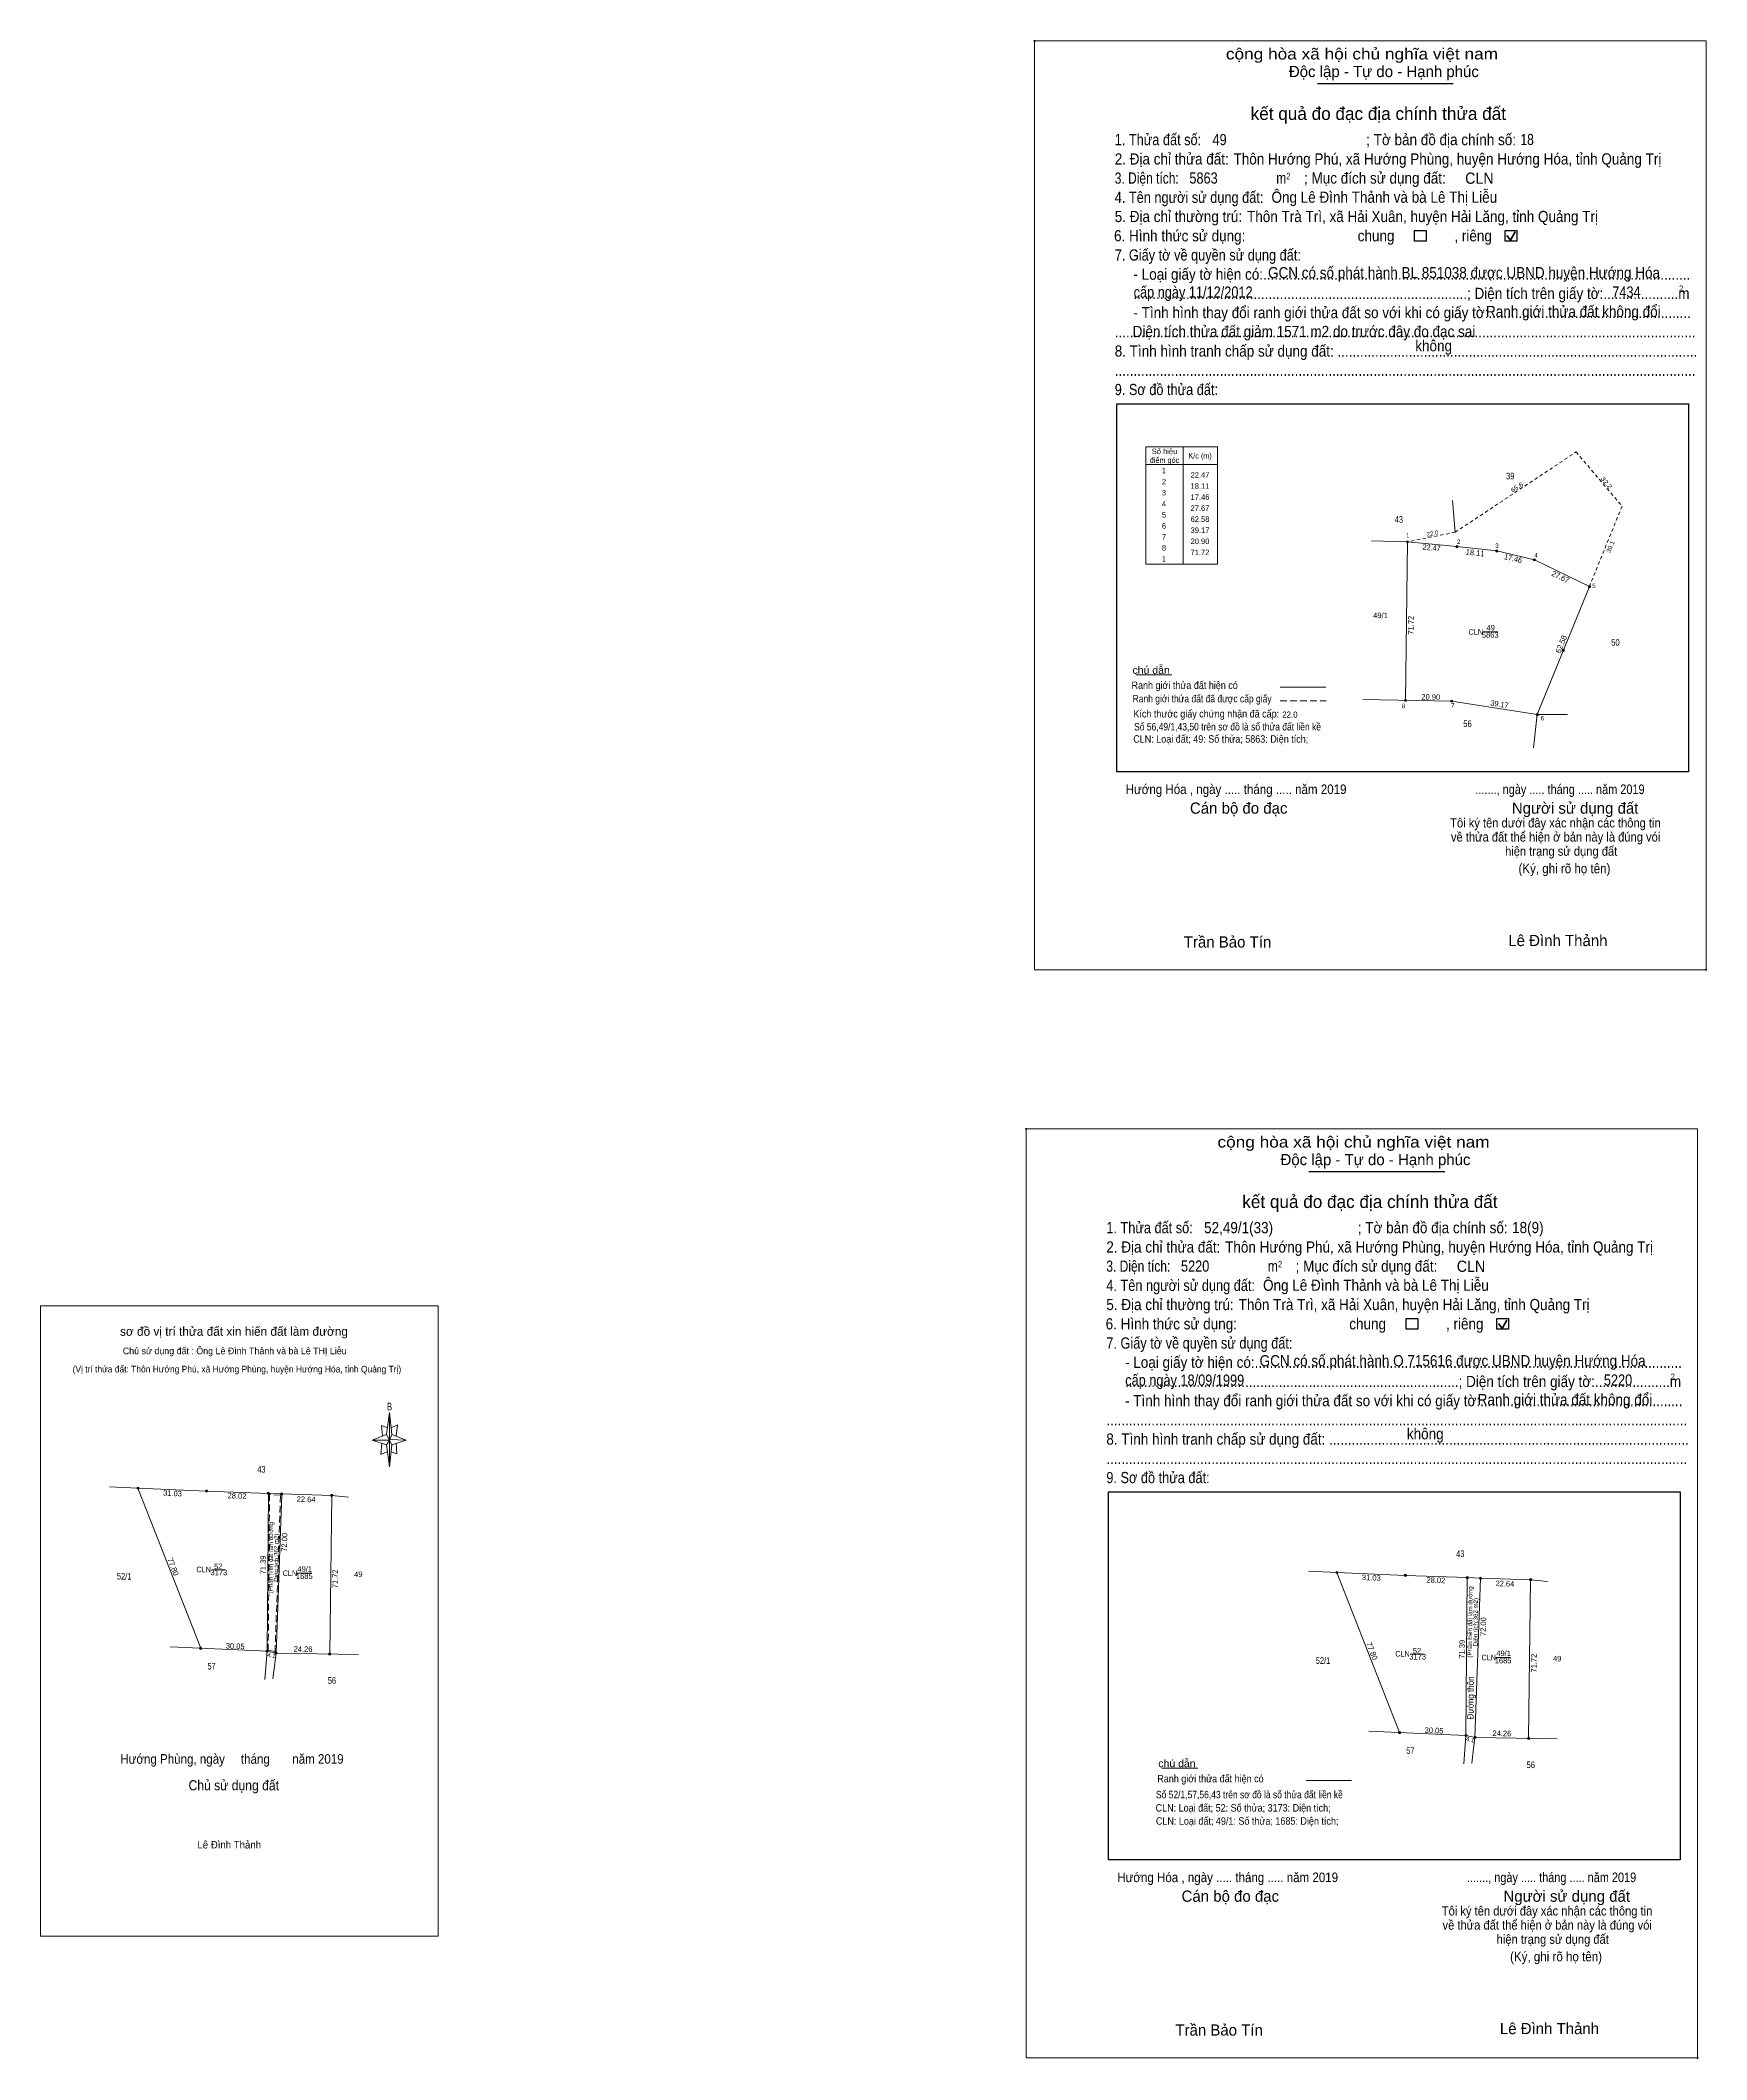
# Model space of a CAD drawing. Header units: metres. Extents: x 535876 to 537523, y 1852313 to 1853227.
# Drawn here: x 535876 to 536630, y 1852313 to 1853227 of the extents above; entities that cross this region are included whole.
import ezdxf
from ezdxf.enums import TextEntityAlignment as Align

# ---------------------------------------------------------------- set-up
doc = ezdxf.new("R2010")
doc.units = ezdxf.units.M
doc.header["$PDMODE"] = 32
doc.header["$PDSIZE"] = 0.5
doc.linetypes.add('MEDIUM_DASHED', pattern=[4.5, 3, -1.5])
doc.linetypes.add('SHORT_DASHED', pattern=[2.7, 1.5, -1.2])
for name, color, linetype, lineweight in [('10', 7, 'Continuous', 13), ('11', 7, 'Continuous', 13), ('13', 7, 'Continuous', 13), ('17', 7, 'Continuous', 13), ('2', 7, 'Continuous', 13), ('5', 7, 'Continuous', 13), ('52', 7, 'Continuous', 13), ('6', 7, 'Continuous', 13), ('63', 7, 'Continuous', 13)]:
    doc.layers.add(name, color=color, linetype=linetype, lineweight=lineweight)

msp = doc.modelspace()

# ---------------------------------------------------------------- hatches: boundary and pattern name
at = {"layer": '10'}
for points in [[(536577.61, 1852979.561, 1), (536576.61, 1852979.561, 1)], [(535921.028, 1852571.659, 1), (535920.028, 1852571.659, 1)], [(535952.03, 1852570.34, 1), (535951.03, 1852570.34, 1)], [(536463.328, 1852533.519, 1), (536462.328, 1852533.519, 1)], [(536494.33, 1852532.2, 1), (536493.33, 1852532.2, 1)], [(535949.418, 1852499.219, 1), (535948.418, 1852499.219, 1)], [(536491.718, 1852461.079, 1), (536490.718, 1852461.079, 1)]]:
    msp.add_hatch(color=256, dxfattribs=at).paths.add_polyline_path(points)
at = {"layer": '13'}
for points in [[(536495.32, 1852999.741, 1), (536494.32, 1852999.741, 1)], [(536517.69, 1852997.591, 1), (536516.69, 1852997.591, 1)], [(536535.69, 1852995.591, 1), (536534.69, 1852995.591, 1)], [(536552.69, 1852991.591, 1), (536551.69, 1852991.591, 1)], [(536565.83, 1852950.641, 1), (536564.83, 1852950.641, 1)], [(536494.41, 1852928.031, 1), (536493.41, 1852928.031, 1)], [(536515.31, 1852927.681, 1), (536514.31, 1852927.681, 1)], [(536554.01, 1852921.601, 1), (536553.01, 1852921.601, 1)], [(535980.028, 1852569.319, 1), (535979.028, 1852569.319, 1)], [(535986.048, 1852569.029, 1), (535985.048, 1852569.029, 1)], [(536008.678, 1852568.369, 1), (536007.678, 1852568.369, 1)], [(536522.328, 1852531.179, 1), (536521.328, 1852531.179, 1)], [(536528.348, 1852530.889, 1), (536527.348, 1852530.889, 1)], [(536550.978, 1852530.229, 1), (536549.978, 1852530.229, 1)], [(535979.438, 1852497.929, 1), (535978.438, 1852497.929, 1)], [(535983.508, 1852497.069, 1), (535982.508, 1852497.069, 1)], [(536007.768, 1852496.659, 1), (536006.768, 1852496.659, 1)], [(536521.738, 1852459.789, 1), (536520.738, 1852459.789, 1)], [(536525.808, 1852458.929, 1), (536524.808, 1852458.929, 1)], [(536550.068, 1852458.519, 1), (536549.068, 1852458.519, 1)]]:
    msp.add_hatch(color=256, dxfattribs=at).paths.add_polyline_path(points)

# ---------------------------------------------------------------- linework, layer by layer
at = {"layer": '10'}
for p, q in [((536516.39, 1853004.07), (536515.21, 1853018.39)), ((536577.11, 1852979.56), (536553.51, 1852921.6)), ((536553.51, 1852921.6), (536514.81, 1852927.68)), ((535907.71, 1852572.25), (535920.53, 1852571.66)), ((535948.92, 1852499.22), (535920.53, 1852571.66)), ((535979.53, 1852569.32), (535978.94, 1852497.93)), ((535985.55, 1852569.03), (535983.01, 1852497.07)), ((536450.01, 1852534.11), (536462.83, 1852533.52)), ((536491.22, 1852461.08), (536462.83, 1852533.52)), ((536521.83, 1852531.18), (536521.24, 1852459.79)), ((536527.85, 1852530.89), (536525.31, 1852458.93)), ((535935.03, 1852499.82), (535978.94, 1852497.93)), ((535978.94, 1852497.93), (535977.93, 1852485.18)), ((535981.58, 1852485.46), (535983.01, 1852497.07)), ((536477.33, 1852461.68), (536521.24, 1852459.79)), ((536521.24, 1852459.79), (536520.23, 1852447.04)), ((536523.88, 1852447.32), (536525.31, 1852458.93))]:
    msp.add_line(p, q, dxfattribs=at)
at = {"layer": '10', "linetype": 'SHORT_DASHED'}
for p, q in [((536591.87, 1853015.83), (536577.11, 1852979.56)), ((536516.39, 1853004.07), (536494.82, 1852999.74))]:
    msp.add_line(p, q, dxfattribs=at)
msp.add_lwpolyline([(536516.39, 1853004.07), (536571.08, 1853040.39), (536591.87, 1853015.83)], dxfattribs=at)
at = {"layer": '10'}
for points in [[(536478.56, 1853000.21), (536494.82, 1852999.74), (536517.19, 1852997.59)], [(536517.19, 1852997.59), (536535.19, 1852995.59), (536552.19, 1852991.59)], [(535979.53, 1852569.32), (535951.53, 1852570.34), (535920.53, 1852571.66)], [(535985.55, 1852569.03), (536008.18, 1852568.37), (536015.83, 1852567.64)], [(536521.83, 1852531.18), (536493.83, 1852532.2), (536462.83, 1852533.52)], [(536527.85, 1852530.89), (536550.48, 1852530.23), (536558.13, 1852529.5)]]:
    msp.add_lwpolyline(points, dxfattribs=at)
at = {"layer": '10', "linetype": 'SHORT_DASHED'}
msp.add_circle((536577.11, 1852979.561), 0.5, dxfattribs=at)
at = {"layer": '10'}
for centre in [(535920.528, 1852571.659), (535951.53, 1852570.34), (536462.828, 1852533.519), (536493.83, 1852532.2), (535948.918, 1852499.219), (536491.218, 1852461.079)]:
    msp.add_circle(centre, 0.5, dxfattribs=at)
at = {"layer": '11'}
for p, q in [((536494.82, 1852999.74), (536493.91, 1852928.03)), ((536008.18, 1852568.37), (536007.27, 1852496.66)), ((536550.48, 1852530.23), (536549.57, 1852458.52))]:
    msp.add_line(p, q, dxfattribs=at)
at = {"layer": '13'}
for p, q in [((536528.92, 1852959.02), (536535.6, 1852959.02)), ((536553.51, 1852921.6), (536551.77, 1852906.61)), ((536553.51, 1852921.6), (536567.15, 1852921.59)), ((535992.44, 1852533.21), (535999.12, 1852533.21)), ((536534.74, 1852495.07), (536541.42, 1852495.07))]:
    msp.add_line(p, q, dxfattribs=at)
for centre in [(536494.82, 1852999.741), (536517.19, 1852997.591), (536535.19, 1852995.591), (536552.19, 1852991.591), (536565.33, 1852950.641), (536493.91, 1852928.031), (536514.81, 1852927.681), (536553.51, 1852921.601), (535979.528, 1852569.319), (535985.548, 1852569.029), (536008.178, 1852568.369), (536521.828, 1852531.179), (536527.848, 1852530.889), (536550.478, 1852530.229), (535978.938, 1852497.929), (535983.008, 1852497.069), (536007.268, 1852496.659), (536521.238, 1852459.789), (536525.308, 1852458.929), (536549.568, 1852458.519)]:
    msp.add_circle(centre, 0.5, dxfattribs=at)
at = {"layer": '17'}
for p, q in [((536371.97, 1852939.6), (536388.26, 1852939.6)), ((536383.64, 1852445.04), (536399.93, 1852445.04))]:
    msp.add_line(p, q, dxfattribs=at)
at = {"layer": '2', "lineweight": 25}
for p, q in [((536454.03, 1853207.04), (536515.46, 1853207.04)), ((536363.34, 1853062.16), (536621.95, 1853062.16)), ((536621.95, 1853062.16), (536621.95, 1852895.7)), ((536450.23, 1852714.86), (536511.66, 1852714.86)), ((536359.54, 1852569.98), (536618.15, 1852569.98)), ((536618.15, 1852569.98), (536618.15, 1852403.52))]:
    msp.add_line(p, q, dxfattribs=at)
at = {"layer": '2', "lineweight": 35}
for p, q in [((536539.71, 1853138.37), (536541.44, 1853136.12)), ((536541.44, 1853136.12), (536543.54, 1853139.89)), ((536537.64, 1852643.94), (536539.74, 1852647.71)), ((536535.91, 1852646.19), (536537.64, 1852643.94))]:
    msp.add_line(p, q, dxfattribs=at)
at = {"layer": '2'}
for p, q in [((536393.28, 1853042.67), (536393.28, 1852989.67)), ((535983.01, 1852497.07), (535978.94, 1852497.93)), ((536525.31, 1852458.93), (536521.24, 1852459.79))]:
    msp.add_line(p, q, dxfattribs=at)
for points in [[(536326.09, 1853226.31), (536629.86, 1853226.31), (536629.86, 1852806.16), (536326.09, 1852806.16)], [(536322.29, 1852734.13), (536626.06, 1852734.13), (536626.06, 1852313.98), (536322.29, 1852313.98)]]:
    msp.add_lwpolyline(points, close=True, dxfattribs=at)
at = {"layer": '2', "lineweight": 25}
for points in [[(536497.99, 1853140.62), (536503.21, 1853140.62), (536503.21, 1853135.75), (536497.99, 1853135.75)], [(536539.03, 1853140.62), (536544.25, 1853140.62), (536544.25, 1853135.75), (536539.03, 1853135.75)], [(536494.19, 1852648.44), (536499.41, 1852648.44), (536499.41, 1852643.57), (536494.19, 1852643.57)], [(536535.23, 1852648.44), (536540.45, 1852648.44), (536540.45, 1852643.57), (536535.23, 1852643.57)]]:
    msp.add_lwpolyline(points, close=True, dxfattribs=at)
for points in [[(536621.95, 1852895.7), (536363.34, 1852895.7), (536363.34, 1853062.16)], [(536618.15, 1852403.52), (536359.54, 1852403.52), (536359.54, 1852569.98)]]:
    msp.add_lwpolyline(points, dxfattribs=at)
at = {"layer": '2'}
for points in [[(536393.28, 1852989.67), (536376.48, 1852989.67), (536376.48, 1853042.67), (536393.28, 1853042.67)], [(536393.28, 1853042.67), (536408.88, 1853042.67), (536408.88, 1852989.67), (536393.28, 1852989.67)], [(536376.48, 1853034.67), (536393.28, 1853034.67), (536408.88, 1853034.67)]]:
    msp.add_lwpolyline(points, dxfattribs=at)
for p in [(536326.09, 1853226.31), (536629.86, 1852806.16), (536322.29, 1852734.13), (536626.06, 1852313.98)]:
    msp.add_point(p, dxfattribs=at)
at = {"layer": '5'}
for p, q in [((536032.94, 1852595.97), (536034.26, 1852605.83)), ((536032.94, 1852591.19), (536026.5, 1852593.43)), ((536035.3, 1852595.97), (536041.78, 1852593.43)), ((536035.3, 1852591.19), (536034.26, 1852581.35)), ((536037.62, 1852587.15), (536035.02, 1852588.17)), ((536037.34, 1852591.95), (536037.62, 1852587.15))]:
    msp.add_line(p, q, dxfattribs=at)
for points in [[(535876.38, 1852654.11), (536056.38, 1852654.11), (536056.38, 1852368.99), (535876.38, 1852368.99)], [(536034.26, 1852605.83), (536035.3, 1852595.97), (536034.26, 1852593.43)], [(536034.26, 1852593.43), (536026.5, 1852593.43), (536032.94, 1852595.97), (536035.3, 1852591.19), (536041.78, 1852593.43), (536034.26, 1852593.69)], [(536034.26, 1852593.43), (536034.26, 1852581.35), (536032.94, 1852591.19)]]:
    msp.add_lwpolyline(points, close=True, dxfattribs=at)
for points in [[(536034.26, 1852593.43), (536032.94, 1852595.97), (536026.5, 1852593.43)], [(536033.46, 1852599.01), (536030.62, 1852600.01), (536031.16, 1852595.23)], [(536034.26, 1852593.43), (536035.3, 1852591.19), (536041.78, 1852593.43)], [(536035.02, 1852599.01), (536037.86, 1852600.27), (536037.34, 1852595.23)], [(536030.88, 1852591.95), (536030.36, 1852586.89), (536033.22, 1852588.17)]]:
    msp.add_lwpolyline(points, dxfattribs=at)
at = {"layer": '52'}
for p, q in [((536552.19, 1852991.59), (536577.11, 1852979.56)), ((536474.67, 1852928.36), (536514.81, 1852927.68)), ((535979.53, 1852569.32), (535985.55, 1852569.03)), ((536521.83, 1852531.18), (536527.85, 1852530.89)), ((535983.01, 1852497.07), (536020.27, 1852496.44)), ((536525.31, 1852458.93), (536562.57, 1852458.3))]:
    msp.add_line(p, q, dxfattribs=at)
at = {"layer": '6'}
for p, q in [((536437.25, 1852934.04), (536457.83, 1852934.04)), ((536448.92, 1852439.48), (536469.5, 1852439.48))]:
    msp.add_line(p, q, dxfattribs=at)
at = {"layer": '6', "linetype": 'MEDIUM_DASHED'}
msp.add_line((536437.25, 1852927.74), (536457.95, 1852927.74), dxfattribs=at)
at = {"layer": '63'}
for p, q in [((535954, 1852534.7), (535960.08, 1852534.7)), ((536496.3, 1852496.56), (536502.38, 1852496.56))]:
    msp.add_line(p, q, dxfattribs=at)
at = {"layer": '63', "linetype": 'MEDIUM_DASHED'}
msp.add_lwpolyline([(535979.44, 1852498.33), (535982.53, 1852497.68), (535985.03, 1852568.55), (535980.03, 1852568.8)], close=True, dxfattribs=at)

# ---------------------------------------------------------------- texts
at = {"layer": '10'}
for s, width, p in [('39', 0.85, (536541.245, 1853028)), ('43', 0.8, (536490.915, 1853008.39)), ('43', 0.8, (535976.375, 1852578.66)), ('43', 0.8, (536518.675, 1852540.52))]:
    msp.add_text(s, height=3, dxfattribs=dict(at, width=width)).set_placement(p, align=Align.CENTER)
at = {"layer": '13'}
for s, height, width, p in [('49/1', 2.5, 0.85, (536482.6, 1852965.22)), ('CLN', 2.5, 0.95, (536525.715, 1852957.73)), ('5863', 2.5, 0.85, (536532.22, 1852956.37)), ('49', 2.5, 0.85, (536532.435, 1852959.65)), ('50', 3, 0.85, (536588.87, 1852952.73)), ('56', 3, 0.85, (536521.94, 1852915.96)), ('52/1', 3, 0.85, (535914.285, 1852530.34)), ('CLN', 2.5, 0.95, (535950.235, 1852533.65)), ('CLN', 2.5, 0.95, (535989.255, 1852531.93)), ('1685', 2.5, 0.85, (535995.76, 1852530.57)), ('49/1', 2.5, 0.85, (535995.97, 1852533.85)), ('49', 2.5, 0.85, (536020.225, 1852531.44)), ('57', 3, 0.8, (535953.805, 1852489.64)), ('52/1', 3, 0.85, (536456.585, 1852492.2)), ('CLN', 2.5, 0.95, (536492.535, 1852495.51)), ('CLN', 2.5, 0.95, (536531.555, 1852493.79)), ('1685', 2.5, 0.85, (536538.06, 1852492.43)), ('49/1', 2.5, 0.85, (536538.27, 1852495.71)), ('49', 2.5, 0.85, (536562.525, 1852493.3)), ('56', 3, 0.85, (536008.26, 1852483.17)), ('57', 3, 0.8, (536496.105, 1852451.5)), ('56', 3, 0.85, (536550.56, 1852445.03))]:
    msp.add_text(s, height=height, dxfattribs=dict(at, width=width)).set_placement(p, align=Align.CENTER)
at = {"layer": '2'}
for s, height, width, p in [('cộng hòa xã hội chủ nghĩa việt nam', 5.07, 1.15, (536412.65, 1853217.93)), ('1. Thửa đất số:', 5.07, 0.85, (536362.37, 1853179.15)), ('49', 5.07, 0.85, (536406.59, 1853179.15)), ('; Tờ bản đồ địa chính số:', 5.07, 0.9, (536476.13, 1853179.15)), ('18', 5.07, 0.8, (536545.91, 1853179.21)), ('2. Địa chỉ thửa đất:', 5.07, 0.9, (536362.37, 1853170.41)), ('Thôn Hướng Phú, xã Hướng Phùng, huyện Hướng Hóa, tỉnh Quảng Trị', 5.07, 0.9, (536416.11, 1853170.41)), ('4. Tên người sử dụng đất:', 5.07, 0.85, (536362.37, 1853153.05)), ('3. Diện tích:', 5.07, 0.8, (536362.37, 1853161.75)), ('5863', 5.07, 0.85, (536396.13, 1853161.77)), ('Ông Lê Đình Thảnh và bà Lê Thị Liễu', 5.07, 0.9, (536433.27, 1853153.11)), ('m', 5.07, 0.8, (536435.45, 1853161.75)), ('2', 2.897, 0.8, (536440.01, 1853163.75)), ('; Mục đích sử dụng đất:', 5.07, 0.9, (536447.99, 1853161.75)), (' CLN', 5.07, 0.95, (536519.09, 1853161.69)), ('5. Địa chỉ thường trú:', 5.07, 0.9, (536362.37, 1853144.37)), ('Thôn Trà Trì, xã Hải Xuân, huyện Hải Lăng, tỉnh Quảng Trị', 5.07, 0.9, (536422.23, 1853144.37)), ('6. Hình thức sử dụng:', 5.07, 0.9, (536362.07, 1853135.65)), ('chung                , riêng', 5.07, 0.9, (536472.27, 1853135.65)), ('7. Giấy tờ về quyền sử dụng đất:', 5.07, 0.85, (536362.37, 1853126.97)), ('     - Loại giấy tờ hiện có:..................................................................................................................', 5.07, 0.9, (536362.37, 1853118.27)), ('GCN có số phát hành BL 851038 được UBND huyện Hướng Hóa ', 5.07, 0.9, (536431.73, 1853118.95)), (' cấp ngày 11/12/2012', 5.07, 0.85, (536369.31, 1853110.17)), ('     .........................................................................................; Diện tích trên giấy tờ:....................m', 5.07, 0.9, (536362.37, 1853109.57)), ('7434', 5.07, 0.85, (536587.43, 1853110.23)), ('2', 2.897, 0.8, (536617.65, 1853112.79)), ('     - Tình hình thay đổi ranh giới thửa đất so với khi có giấy tờ:......................................................', 5.07, 0.9, (536362.37, 1853100.91)), ('Ranh giới thửa đất không đổi', 5.07, 0.9, (536530.34, 1853101.39)), ('Diện tích thửa đất giảm 1571 m2 do trước đây đo đạc sai', 5.07, 0.9, (536370.49, 1853092.36)), ('8. Tình hình tranh chấp sử dụng đất: ................................................................................................', 5.07, 0.9, (536362.37, 1853083.51)), ('...........................................................................................................................................................', 5.07, 0.9, (536362.37, 1853092.21)), ('không', 5.071, 0.9, (536498.33, 1853085.91)), ('9. Sơ đồ thửa đất:', 5.07, 0.85, (536362.37, 1853066.11)), ('...........................................................................................................................................................', 5.07, 0.9, (536362.37, 1853074.81)), ('Hướng Hóa , ngày ..... tháng ..... năm 2019', 4.342, 0.9, (536367.33, 1852885.63)), ('......., ngày ..... tháng ..... năm 2019', 4.342, 0.85, (536525.51, 1852885.63)), ('(Ký, ghi rõ họ tên)', 4.346, 0.9, (536545.01, 1852849.81)), ('cộng hòa xã hội chủ nghĩa việt nam', 5.07, 1.15, (536408.85, 1852725.75)), ('2. Địa chỉ thửa đất:', 5.07, 0.9, (536358.57, 1852678.23)), ('1. Thửa đất số:', 5.07, 0.85, (536358.57, 1852686.97)), ('52,49/1(33)', 5.07, 0.9, (536402.79, 1852686.97)), ('Thôn Hướng Phú, xã Hướng Phùng, huyện Hướng Hóa, tỉnh Quảng Trị', 5.07, 0.9, (536412.31, 1852678.23)), ('; Tờ bản đồ địa chính số:', 5.07, 0.9, (536472.33, 1852686.97)), ('18(9)', 5.07, 0.9, (536542.11, 1852687.03)), ('3. Diện tích:', 5.07, 0.8, (536358.57, 1852669.57)), ('5220', 5.07, 0.85, (536392.33, 1852669.59)), ('; Mục đích sử dụng đất:', 5.07, 0.9, (536444.19, 1852669.57)), (' CLN', 5.07, 0.95, (536515.29, 1852669.51)), ('4. Tên người sử dụng đất:', 5.07, 0.85, (536358.57, 1852660.87)), ('Ông Lê Đình Thảnh và bà Lê Thị Liễu', 5.07, 0.9, (536429.47, 1852660.93)), ('m', 5.07, 0.8, (536431.65, 1852669.57)), ('2', 2.897, 0.8, (536436.21, 1852671.57)), ('5. Địa chỉ thường trú:', 5.07, 0.9, (536358.57, 1852652.19)), ('Thôn Trà Trì, xã Hải Xuân, huyện Hải Lăng, tỉnh Quảng Trị', 5.07, 0.9, (536418.43, 1852652.19)), ('6. Hình thức sử dụng:', 5.07, 0.9, (536358.27, 1852643.47)), ('chung                , riêng', 5.07, 0.9, (536468.47, 1852643.47)), ('7. Giấy tờ về quyền sử dụng đất:', 5.07, 0.85, (536358.57, 1852634.79)), ('     - Loại giấy tờ hiện có:..................................................................................................................', 5.07, 0.9, (536358.57, 1852626.09)), ('GCN có số phát hành O 715616 được UBND huyện Hướng Hóa ', 5.07, 0.9, (536427.93, 1852626.77)), (' cấp ngày 18/09/1999', 5.07, 0.85, (536365.51, 1852617.99)), ('     .........................................................................................; Diện tích trên giấy tờ:....................m', 5.07, 0.9, (536358.57, 1852617.39)), ('5220', 5.07, 0.85, (536583.63, 1852618.05)), ('2', 2.897, 0.8, (536613.85, 1852620.61)), ('     - Tình hình thay đổi ranh giới thửa đất so với khi có giấy tờ:......................................................', 5.07, 0.9, (536358.57, 1852608.73)), ('Ranh giới thửa đất không đổi', 5.07, 0.9, (536526.54, 1852609.21)), ('8. Tình hình tranh chấp sử dụng đất: ................................................................................................', 5.07, 0.9, (536358.57, 1852591.33)), ('...........................................................................................................................................................', 5.07, 0.9, (536358.57, 1852600.03)), ('không', 5.071, 0.9, (536494.53, 1852593.73)), ('...........................................................................................................................................................', 5.07, 0.9, (536358.57, 1852582.63)), ('9. Sơ đồ thửa đất:', 5.07, 0.85, (536358.57, 1852573.93)), ('Hướng Hóa , ngày ..... tháng ..... năm 2019', 4.342, 0.9, (536363.53, 1852393.45)), ('......., ngày ..... tháng ..... năm 2019', 4.342, 0.85, (536521.71, 1852393.45)), ('(Ký, ghi rõ họ tên)', 4.346, 0.9, (536541.21, 1852357.63))]:
    msp.add_text(s, height=height, dxfattribs=dict(at, width=width)).set_placement(p)
for s, height, p in [('Độc lập - Tự do - Hạnh phúc', 5.07, (536441.15, 1853209.95)), ('Cán bộ đo đạc', 5.071, (536396.39, 1852876.75)), ('Người sử dụng đất', 5.07, (536542.01, 1852876.75)), ('Trần Bảo Tín', 5.07, (536393.61, 1852816.21)), ('Lê Đình Thảnh', 5.07, (536540.41, 1852816.87)), ('Độc lập - Tự do - Hạnh phúc', 5.07, (536437.35, 1852717.77)), ('Cán bộ đo đạc', 5.071, (536392.59, 1852384.57)), ('Người sử dụng đất', 5.07, (536538.21, 1852384.57)), ('Trần Bảo Tín', 5.07, (536389.81, 1852324.03)), ('Lê Đình Thảnh', 5.07, (536536.61, 1852324.69))]:
    msp.add_text(s, height=height, dxfattribs=at).set_placement(p)
for s, height, p in [('kết quả đo đạc địa chính thửa đất', 5.795, (536481.605, 1853190.57)), ('.', 1.449, (536629.797, 1852805.35)), ('kết quả đo đạc địa chính thửa đất', 5.795, (536477.81, 1852698.39)), ('.', 1.449, (536625.997, 1852313.17))]:
    msp.add_text(s, height=height, dxfattribs=at).set_placement(p, align=Align.CENTER)
for s, height, width, p in [('Số hiệu', 2.5, 0.85, (536384.88, 1853039.42)), ('K/c (m)', 2.5, 0.95, (536400.98, 1853037.42)), ('điểm góc', 2.5, 0.9, (536384.88, 1853035.42)), (' 1', 2.5, 0.75, (536384.175, 1853030.72)), (' 3', 2.5, 0.8, (536384.18, 1853020.72)), (' 2', 2.5, 0.85, (536384.18, 1853025.72)), (' 4', 2.5, 0.85, (536384.175, 1853015.72)), (' 5', 2.5, 0.8, (536384.18, 1853010.72)), (' 6', 2.5, 0.85, (536384.18, 1853005.72)), (' 8', 2.5, 0.8, (536384.18, 1852995.72)), (' 7', 2.5, 0.8, (536384.18, 1853000.72)), (' 1', 2.5, 0.75, (536384.175, 1852990.72)), ('22.0', 2.81, 0.95, (536441.595, 1852920.17)), ('Tôi ký tên dưới đây xác nhận các thông tin', 4.189, 0.9, (536561.725, 1852870.53)), ('về thửa đất thể hiện ở bản này là đúng vói', 4.189, 0.9, (536561.8, 1852864.15)), ('hiện trạng sử dụng đất', 4.189, 0.9, (536564.315, 1852857.73)), ('3173', 2.5, 0.85, (535957.11, 1852532.3)), ('52', 2.5, 0.85, (535956.81, 1852535.04)), ('3173', 2.5, 0.85, (536499.41, 1852494.16)), ('52', 2.5, 0.85, (536499.11, 1852496.9)), ('Tôi ký tên dưới đây xác nhận các thông tin', 4.189, 0.9, (536557.93, 1852378.35)), ('về thửa đất thể hiện ở bản này là đúng vói', 4.189, 0.9, (536558.005, 1852371.97)), ('hiện trạng sử dụng đất', 4.189, 0.9, (536560.515, 1852365.55))]:
    msp.add_text(s, height=height, dxfattribs=dict(at, width=width)).set_placement(p, align=Align.CENTER)
for s, height, width, p in [('22.47', 2.5, 0.85, (536405.18, 1853028.72)), ('18.11', 2.5, 0.85, (536405.18, 1853023.72)), ('27.67', 2.5, 0.85, (536405.18, 1853013.72)), ('17.46', 2.5, 0.85, (536405.18, 1853018.72)), ('39.17', 2.5, 0.85, (536405.18, 1853003.72)), ('62.58', 2.5, 0.85, (536405.18, 1853008.72)), (' 1', 2, 0.9, (536495.69, 1853001.75)), ('20.90', 2.5, 0.85, (536405.18, 1852998.72)), ('71.72', 2.5, 0.85, (536405.18, 1852993.72)), (' 2', 2, 0.95, (536518.72, 1852998.78)), (' 3', 2, 0.95, (536536.05, 1852996.99)), (' 4', 2, 0.95, (536553.73, 1852992.71)), (' 5', 2, 0.95, (536579.9, 1852978.81)), (' 8', 2, 0.95, (536493.76, 1852924.52)), (' 7', 2, 0.95, (536516.08, 1852924.76)), (' 6', 2, 0.95, (536556.57, 1852918.94))]:
    msp.add_text(s, height=height, dxfattribs=dict(at, width=width)).set_placement(p, align=Align.RIGHT)
for s, height, rotation, width, p in [('65.6', 2, 33.588, 1.15, (536544.842, 1853023.575)), ('32.2', 2, 310.248, 1.2, (536584.055, 1853025.826)), ('22.47', 2.5, 354.51, 0.9, (536505.575, 1852995.816)), ('18.11', 2.5, 353.66, 0.85, (536525.247, 1852993.559)), ('39.1', 2, 67.856, 1.05, (536587.542, 1852997.123)), ('17.46', 2.5, 346.759, 0.95, (536542.314, 1852990.973)), ('71.72', 2.5, 89.273, 0.85, (536497.546, 1852962.009)), ('20.90', 2.5, 359.041, 0.85, (536505.314, 1852928.319)), ('39.17', 2.5, 351.071, 0.9, (536536.236, 1852925.083)), ('31.03', 2.5, 357.562, 0.85, (535936.087, 1852568.086)), ('28.02', 2.5, 357.914, 0.85, (535965.279, 1852566.946)), ('22.64', 2.5, 358.329, 0.85, (535996.534, 1852565.383)), ('72.00', 2.5, 87.978, 0.85, (535988, 1852547.121)), ('71.39', 2.5, 89.526, 0.85, (535978.35, 1852536.945)), ('71.72', 2.5, 89.273, 0.85, (536010.916, 1852530.639)), ('31.03', 2.5, 357.562, 0.85, (536478.387, 1852529.946)), ('28.02', 2.5, 357.914, 0.85, (536507.579, 1852528.806)), ('22.64', 2.5, 358.329, 0.85, (536538.834, 1852527.243)), ('72.00', 2.5, 87.978, 0.85, (536530.3, 1852508.981)), ('30.05', 2.5, 357.539, 0.85, (535964.456, 1852498.984)), ('71.39', 2.5, 89.526, 0.85, (536520.65, 1852498.805)), ('24.26', 2.5, 359.032, 0.85, (535995.169, 1852497.628)), ('71.72', 2.5, 89.273, 0.85, (536553.216, 1852492.499)), ('Đường thôn', 3, 89.526, 0.9, (536524.797, 1852476.768)), ('30.05', 2.5, 357.539, 0.85, (536506.756, 1852460.844)), ('24.26', 2.5, 359.032, 0.85, (536537.469, 1852459.488))]:
    msp.add_text(s, height=height, rotation=rotation, dxfattribs=dict(at, width=width)).set_placement(p, align=Align.CENTER)
for s, height, rotation, p in [('22.0', 2, 11.351, (536506.288, 1853002.548)), ('27.67', 2.5, 334.231, (536563.472, 1852982.759)), ('62.58', 2.5, 67.845, (536565.495, 1852952.944)), ('77.80', 2.5, 291.401, (535935.263, 1852535.696)), ('77.80', 2.5, 291.401, (536477.563, 1852497.556)), ('4.1', 2, 348.069, (535980.683, 1852495.102)), ('4.1', 2, 348.069, (536522.983, 1852456.962))]:
    msp.add_text(s, height=height, rotation=rotation, dxfattribs=at).set_placement(p, align=Align.CENTER)
at = {"layer": '5'}
for s, height, p in [('sơ đồ vị trí thửa đất xin hiến đất làm đường', 4, (535963.95, 1852640.59)), ('Chủ sử dụng đất : Ông Lê Đình Thảnh và bà Lê THỊ Liễu', 3, (535964.295, 1852632.25))]:
    msp.add_text(s, height=height, dxfattribs=at).set_placement(p, align=Align.CENTER)
for s, height, width, p in [('(Vị trí thửa đất: Thôn Hướng Phú, xã Hướng Phùng, huyện Hướng Hóa, tỉnh Quảng Trị)', 3, 0.95, (535965.285, 1852624.01)), ('B', 3.481, 0.75, (536034.29, 1852606.83)), ('Hướng Phùng, ngày     tháng       năm 2019', 4.34, 0.9, (535963.05, 1852447)), ('Chủ sử dụng đất', 4.564, 0.9, (535963.86, 1852434.98)), ('Lê Đình Thảnh', 3.42, 0.95, (535961.81, 1852408.67))]:
    msp.add_text(s, height=height, dxfattribs=dict(at, width=width)).set_placement(p, align=Align.CENTER)
at = {"layer": '6'}
for s, height, width, p in [('chú dẫn', 3.375, 1.05, (536370.41, 1852940.03)), ('Ranh giới thửa đất hiện có ', 3.375, 0.9, (536369.97, 1852933.17)), ('Ranh giới thửa đất đã được cấp giấy', 3.375, 0.85, (536370.47, 1852927.11)), ('Kích thước giấy chứng nhận đã cấp:', 3.375, 0.9, (536370.83, 1852920.27)), ('CLN: Loại đất; 49: Số thửa; 5863: Diện tích;', 3.38, 0.9, (536370.75, 1852908.87)), ('Số 56,49/1,43,50 trên sơ đồ là số thửa đất liền kề', 3.38, 0.85, (536371.13, 1852914.41)), ('chú dẫn', 3.375, 1.05, (536382.08, 1852445.45)), ('Ranh giới thửa đất hiện có ', 3.375, 0.9, (536381.64, 1852438.59)), ('CLN: Loại đất; 52: Số thửa; 3173: Diện tích;', 3.38, 0.9, (536380.87, 1852425.37)), ('Số 52/1,57,56,43 trên sơ đồ là số thửa đất liền kề', 3.38, 0.85, (536381.01, 1852431.38)), ('CLN: Loại đất; 49/1: Số thửa; 1685: Diện tích;', 3.38, 0.9, (536381, 1852419.42))]:
    msp.add_text(s, height=height, dxfattribs=dict(at, width=width)).set_placement(p)
at = {"layer": '63'}
for s, p in [('(Phần hiến đất làm đường', (535981.561, 1852540.247)), ('Diện tích:362 m2)', (535984.05, 1852540.212)), ('(Phần hiến đất làm đường', (536524.101, 1852511.117)), ('Diện tích:362 m2)', (536526.59, 1852511.082))]:
    msp.add_text(s, height=2, rotation=89.526, dxfattribs=at).set_placement(p, align=Align.CENTER)

doc.saveas('drawing.dxf')
